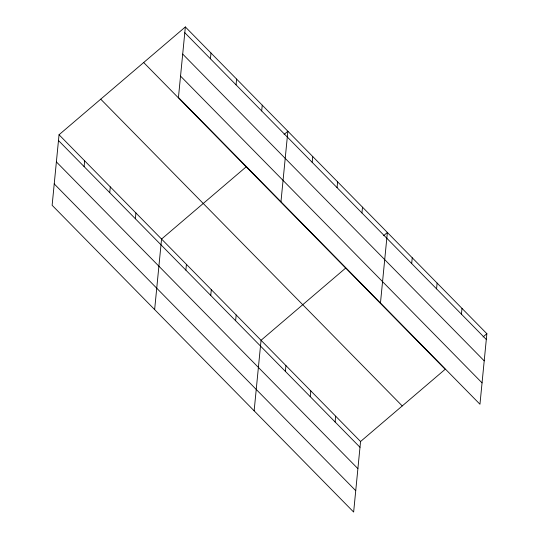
<?xml version="1.0" encoding="UTF-8"?>
<svg xmlns="http://www.w3.org/2000/svg" width="539" height="539" viewBox="0 0 539 539"><rect width="100%" height="100%" fill="white"/><g stroke="black" fill="none" stroke-linecap="round" stroke-linejoin="round"><path stroke-width="0.81" d="M185.362 26.95L178.443 97.485L479.959 404.243L486.872 333.708L185.362 26.95L59.041 134.757L52.128 205.292L353.638 512.05L360.557 441.515L445.187 369.289L143.677 62.524M84.104 166.598L84.67 160.831M109.734 192.672L110.3 186.905M135.363 218.746L135.929 212.979M154.639 309.588L161.559 239.053L246.188 166.827M185.867 270.127L186.433 264.359M210.426 58.791L210.992 53.024M210.742 295.433L211.308 289.672M236.048 84.866L236.614 79.098M235.617 320.745L236.183 314.978M261.678 110.94L262.244 105.172M254.138 410.819L261.058 340.284L345.688 268.058M280.96 201.781L287.873 131.246L284.087 134.48M285.367 371.358L285.933 365.59M312.182 162.32L312.748 156.559M310.242 396.664L310.808 390.903M337.057 187.633L337.623 181.865M335.117 421.976L335.682 416.209M361.932 212.939L362.498 207.171M380.46 303.012L387.373 232.477L383.586 235.711M411.681 263.551L412.247 257.79M436.556 288.864L437.122 283.096M461.431 314.17L461.997 308.402M483.085 336.942L486.872 333.708M184.796 32.717L486.306 339.476M182.701 54.089L484.211 360.854M180.538 76.114L482.055 382.872M100.726 99.176L402.242 405.941M59.041 134.757L360.557 441.515M58.475 140.517L359.991 447.282M56.379 161.895L357.896 468.654M54.223 183.914L355.733 490.679"/></g></svg>
